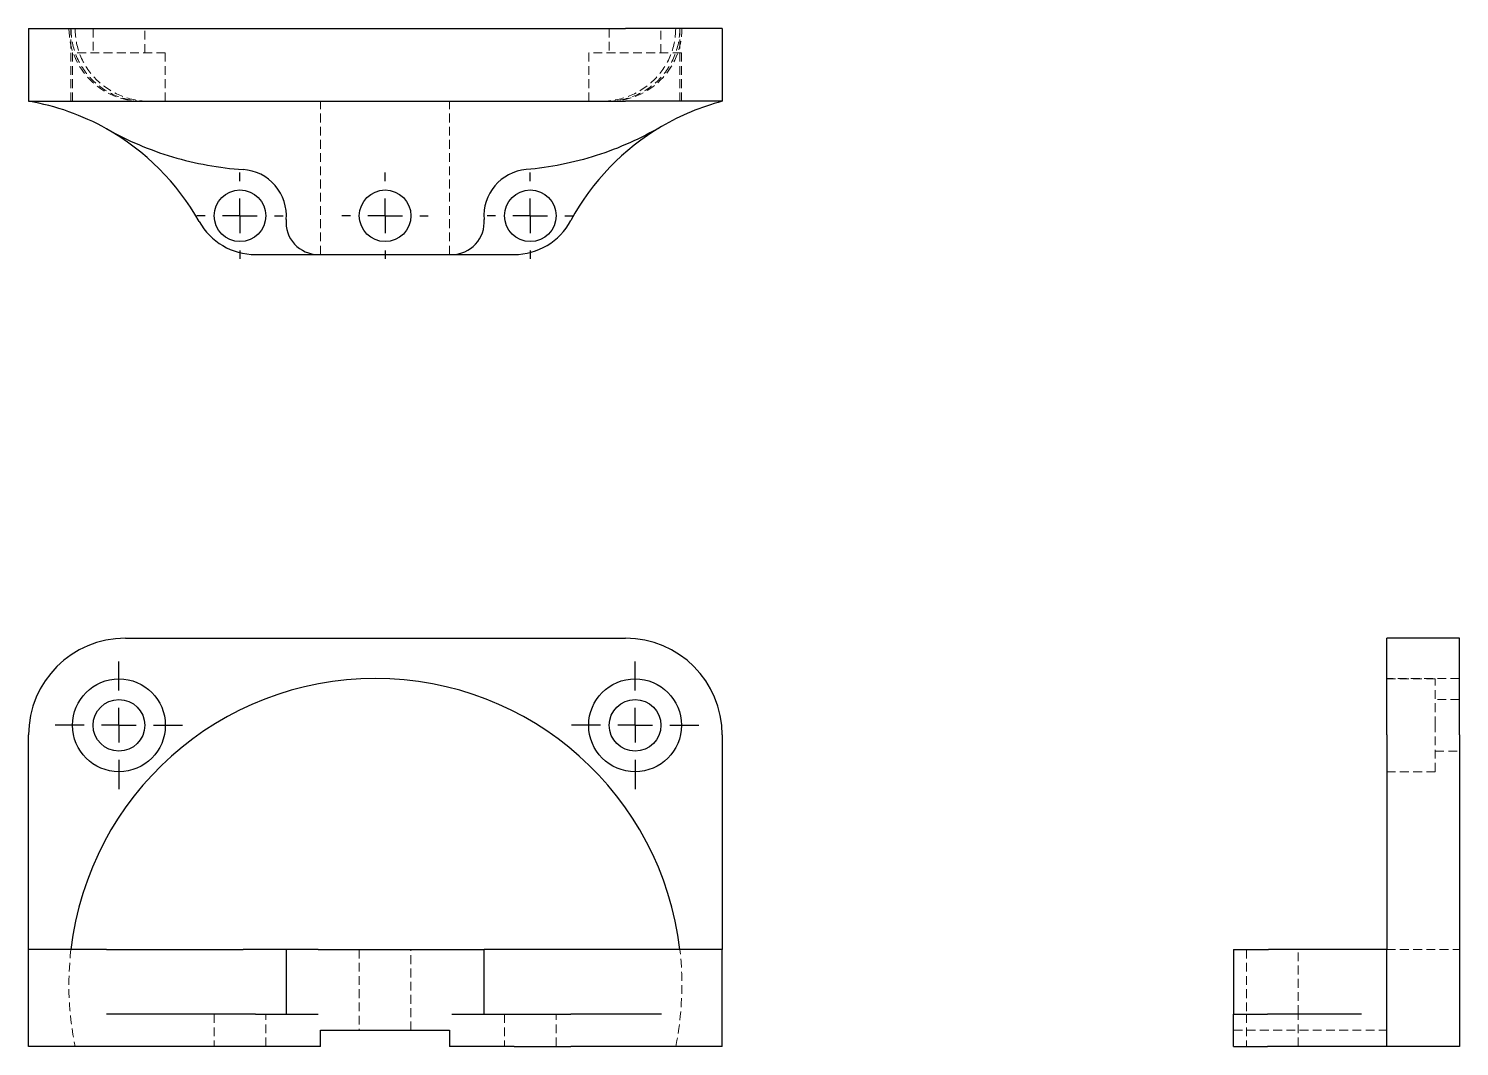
# Model space of a CAD drawing. Header units: millimetres. Extents: x 33 to 239, y 28 to 174.
import ezdxf

# ---------------------------------------------------------------- set-up
doc = ezdxf.new("R2010")
doc.units = ezdxf.units.MM
doc.linetypes.add('HIDDEN', pattern=[1.905, 1.27, -0.635])
doc.layers.add('10', color=7, linetype='Continuous')

# ---------------------------------------------------------------- blocks, each defined once
blk = doc.blocks.new('SW_CENTERMARKSYMBOL_0')
at = {"layer": '10', "color": 0}
for p, q in [((0, 5), (0, 9.19)), ((0, 0), (0, 2.5)), ((-5, 0), (-9.19, 0)), ((0, 0), (-2.5, 0)), ((0, 0), (0, -2.5)), ((0, 0), (2.5, 0)), ((5, 0), (9.19, 0)), ((0, -5), (0, -9.19))]:
    blk.add_line(p, q, dxfattribs=at)
blk = doc.blocks.new('SW_CENTERMARKSYMBOL_1')
at = {"layer": '10', "color": 0}
for p, q in [((0, 5), (0, 9.19)), ((0, 0), (0, 2.5)), ((-5, 0), (-9.19, 0)), ((0, 0), (-2.5, 0)), ((0, 0), (0, -2.5)), ((0, 0), (2.5, 0)), ((5, 0), (9.19, 0)), ((0, -5), (0, -9.19))]:
    blk.add_line(p, q, dxfattribs=at)
blk = doc.blocks.new('SW_CENTERMARKSYMBOL_2')
at = {"layer": '10', "color": 0}
for p, q in [((0, 5), (0, 6.22)), ((0, 0), (0, 2.5)), ((-5, 0), (-6.22, 0)), ((0, 0), (-2.5, 0)), ((0, 0), (0, -2.5)), ((0, 0), (2.5, 0)), ((5, 0), (6.22, 0)), ((0, -5), (0, -6.22))]:
    blk.add_line(p, q, dxfattribs=at)
blk = doc.blocks.new('SW_CENTERMARKSYMBOL_3')
at = {"layer": '10', "color": 0}
for p, q in [((0, 5), (0, 6.22)), ((0, 0), (0, 2.5)), ((-5, 0), (-6.22, 0)), ((0, 0), (-2.5, 0)), ((0, 0), (0, -2.5)), ((0, 0), (2.5, 0)), ((5, 0), (6.22, 0)), ((0, -5), (0, -6.22))]:
    blk.add_line(p, q, dxfattribs=at)
blk = doc.blocks.new('SW_CENTERMARKSYMBOL_4')
at = {"layer": '10', "color": 0}
for p, q in [((0, 5), (0, 6.22)), ((0, 0), (0, 2.5)), ((-5, 0), (-6.22, 0)), ((0, 0), (-2.5, 0)), ((0, 0), (0, -2.5)), ((0, 0), (2.5, 0)), ((5, 0), (6.22, 0)), ((0, -5), (0, -6.22))]:
    blk.add_line(p, q, dxfattribs=at)

msp = doc.modelspace()

# ---------------------------------------------------------------- linework, layer by layer
at = {"color": 7, "linetype": 'Continuous', "lineweight": 25}
for p, q in [((33, 174.28), (46.95, 174.28)), ((33, 174.28), (33, 163.81)), ((46.95, 174.28), (119.05, 174.28)), ((133, 174.28), (119.05, 174.28)), ((133, 174.28), (133, 163.81)), ((33, 163.81), (46.95, 163.81)), ((46.95, 163.81), (119.05, 163.81)), ((133, 163.81), (119.05, 163.81)), ((65.69, 141.72), (74.76, 141.72)), ((74.76, 141.72), (94.03, 141.72)), ((94.03, 141.72), (102.98, 141.72)), ((46.95, 86.42), (119.05, 86.42)), ((228.81, 72.47), (228.81, 86.42)), ((239.28, 86.42), (228.81, 86.42)), ((239.28, 72.47), (239.28, 86.42)), ((33, 41.53), (33, 72.47)), ((133, 72.47), (133, 41.53)), ((228.81, 72.47), (228.81, 41.53)), ((239.28, 72.47), (239.28, 27.58)), ((33, 27.58), (33, 41.53)), ((44.23, 41.53), (33, 41.53)), ((70.11, 41.53), (63.91, 41.53)), ((70.11, 41.53), (70.11, 32.23)), ((74.76, 41.53), (70.11, 41.53)), ((74.76, 41.53), (94.03, 41.53)), ((94.03, 41.53), (98.68, 41.53)), ((98.68, 32.23), (98.68, 41.53)), ((104.75, 41.53), (98.68, 41.53)), ((133, 41.53), (124.25, 41.53)), ((133, 27.58), (133, 41.53)), ((206.72, 41.53), (206.72, 32.23)), ((206.72, 41.53), (211.75, 41.53)), ((218.96, 41.53), (211.75, 41.53)), ((228.81, 41.53), (225.18, 41.53)), ((228.81, 27.58), (228.81, 41.53)), ((57.57, 32.23), (44.23, 32.23)), ((65.69, 32.23), (57.57, 32.23)), ((65.69, 32.23), (74.76, 32.23)), ((94.03, 32.23), (102.98, 32.23)), ((102.98, 32.23), (111.17, 32.23)), ((124.25, 32.23), (111.17, 32.23)), ((206.72, 27.58), (206.72, 32.23)), ((206.72, 32.23), (211.61, 32.23)), ((225.18, 32.23), (211.61, 32.23)), ((75.09, 29.91), (93.7, 29.91)), ((75.09, 27.58), (75.09, 29.91)), ((93.7, 29.91), (93.7, 27.58)), ((57.57, 27.58), (33, 27.58)), ((65.69, 27.58), (57.57, 27.58)), ((75.09, 27.58), (65.69, 27.58)), ((102.98, 27.58), (93.7, 27.58)), ((102.98, 27.58), (111.17, 27.58)), ((133, 27.58), (111.17, 27.58)), ((206.72, 27.58), (211.61, 27.58)), ((228.81, 27.58), (211.61, 27.58)), ((239.28, 27.58), (228.81, 27.58))]:
    msp.add_line(p, q, dxfattribs=at)
at = {"color": 7, "linetype": 'HIDDEN', "lineweight": 18}
for p, q in [((38.81, 174.28), (38.81, 174.26)), ((39.11, 163.81), (39.11, 174.26)), ((39.71, 174.28), (39.71, 174.26)), ((42.3, 174.28), (42.3, 170.79)), ((49.74, 170.79), (49.74, 174.28)), ((116.72, 174.28), (116.72, 170.79)), ((124.16, 170.79), (124.16, 174.28)), ((126.29, 174.28), (126.29, 174.26)), ((126.89, 163.81), (126.89, 174.26)), ((127.19, 174.26), (127.19, 174.28)), ((52.71, 170.79), (39.34, 170.79)), ((39.34, 170.79), (39.34, 163.81)), ((52.71, 163.81), (52.71, 170.79)), ((127.13, 170.79), (113.76, 170.79)), ((113.76, 170.79), (113.76, 163.81)), ((127.13, 163.81), (127.13, 170.79)), ((75.09, 141.72), (75.09, 163.81)), ((93.7, 141.72), (93.7, 163.81)), ((239.28, 80.6), (228.81, 80.6)), ((235.79, 80.55), (228.81, 80.55)), ((235.79, 73.86), (235.79, 80.55)), ((239.28, 77.58), (235.79, 77.58)), ((235.79, 67.17), (235.79, 73.86)), ((235.79, 70.14), (239.28, 70.14)), ((228.81, 67.17), (235.79, 67.17)), ((70.15, 32.23), (70.15, 41.53)), ((80.67, 41.53), (80.67, 29.91)), ((88.12, 29.91), (88.12, 41.53)), ((98.64, 41.53), (98.64, 32.23)), ((208.58, 41.53), (208.58, 32.23)), ((216.02, 32.23), (216.02, 41.53)), ((228.81, 41.53), (239.26, 41.53)), ((59.74, 32.23), (59.74, 27.58)), ((67.19, 27.58), (67.19, 32.23)), ((101.6, 32.23), (101.6, 27.58)), ((109.05, 27.58), (109.05, 32.23)), ((208.58, 32.23), (208.58, 27.58)), ((216.02, 27.58), (216.02, 32.23)), ((206.72, 29.91), (228.81, 29.91))]:
    msp.add_line(p, q, dxfattribs=at)
at = {"color": 7, "linetype": 'Continuous', "lineweight": 25}
for centre, radius in [((63.47, 147.3), 3.72), ((84.4, 147.3), 3.72), ((105.33, 147.3), 3.72), ((46.02, 73.86), 6.69), ((120.44, 73.86), 6.69), ((46.02, 73.86), 3.72), ((120.44, 73.86), 3.72)]:
    msp.add_circle(centre, radius, dxfattribs=at)
at = {"color": 7, "linetype": 'HIDDEN', "lineweight": 18}
for centre, radius, start, end in [((49.26, 174.26), 10.44, 180, 270), ((116.74, 174.26), 10.44, 270, 0), ((83, 36.42), 44.19, 173.3508, 191.537), ((83, 36.42), 44.19, 348.463, 6.6492)]:
    msp.add_arc(centre, radius, start, end, dxfattribs=at)
at = {"color": 7, "linetype": 'Continuous', "lineweight": 25}
for centre, radius, start, end in [((27.14, 129.43), 34.88, 60.6604, 80.327), ((141.89, 130.08), 34.88, 104.7675, 120.3809), ((27.14, 129.43), 34.88, 29.2602, 60.6604), ((141.89, 130.08), 34.88, 120.3809, 151.7108), ((63.47, 147.3), 6.69, 355.2935, 86.1671), ((105.33, 147.3), 6.69, 94.9598, 184.7065), ((65.69, 151.02), 9.3, 209.2602, 270), ((74.76, 146.37), 4.65, 175.2935, 270), ((94.03, 146.37), 4.65, 270, 4.7065), ((102.98, 151.02), 9.3, 270, 331.7108), ((46.95, 72.47), 13.95, 90, 180), ((119.05, 72.47), 13.95, 0, 90), ((83, 36.42), 44.19, 6.6492, 173.3508)]:
    msp.add_arc(centre, radius, start, end, dxfattribs=at)
at = {"color": 7, "linetype": 'HIDDEN', "lineweight": 18}
for points in [[(39.11, 174.26), (39.11, 172.88), (39.39, 171.51), (40.45, 168.98), (41.23, 167.82), (43.19, 165.89), (44.36, 165.12), (46.9, 164.08), (48.27, 163.81), (49.65, 163.81)], [(39.71, 174.26), (39.71, 172.87), (39.99, 171.49), (41.08, 168.94), (41.89, 167.78), (43.89, 165.86), (45.08, 165.1), (47.66, 164.07), (49.05, 163.81), (50.43, 163.81)], [(126.29, 174.26), (126.29, 172.87), (126.01, 171.49), (124.92, 168.94), (124.11, 167.78), (122.11, 165.86), (120.92, 165.1), (118.34, 164.07), (116.95, 163.81), (115.57, 163.81)], [(126.89, 174.26), (126.89, 172.88), (126.61, 171.51), (125.55, 168.98), (124.77, 167.82), (122.81, 165.89), (121.64, 165.12), (119.1, 164.08), (117.73, 163.81), (116.35, 163.81)]]:
    msp.add_open_spline(points, degree=3, knots=[0, 0, 0, 0, 0.25, 0.25, 0.5, 0.5, 0.75, 0.75, 1, 1, 1, 1], dxfattribs=at)
at = {"color": 7, "linetype": 'Continuous', "lineweight": 25}
for points in [[(44.23, 159.84), (47.23, 158.15), (50.43, 156.79), (57.06, 154.82), (60.48, 154.2), (63.91, 153.97)], [(124.25, 160.18), (121.29, 158.44), (118.13, 157.03), (111.56, 154.94), (108.17, 154.26), (104.75, 153.96)], [(44.23, 41.53), (47.23, 41.53), (50.43, 41.53), (57.06, 41.53), (60.48, 41.53), (63.91, 41.53)], [(124.25, 41.53), (121.29, 41.53), (118.13, 41.53), (111.56, 41.53), (108.17, 41.53), (104.75, 41.53)], [(225.18, 41.53), (223.44, 41.53), (222.03, 41.53), (219.94, 41.53), (219.26, 41.53), (218.96, 41.53)]]:
    msp.add_open_spline(points, degree=3, knots=[0, 0, 0, 0, 0.5, 0.5, 1, 1, 1, 1], dxfattribs=at)

# ---------------------------------------------------------------- block references
at = {"layer": '10'}
for name, p in [('SW_CENTERMARKSYMBOL_4', (63.47, 147.3)), ('SW_CENTERMARKSYMBOL_2', (84.4, 147.3)), ('SW_CENTERMARKSYMBOL_3', (105.33, 147.3)), ('SW_CENTERMARKSYMBOL_0', (46.02, 73.86)), ('SW_CENTERMARKSYMBOL_1', (120.44, 73.86))]:
    msp.add_blockref(name, p, dxfattribs=at)

doc.saveas('drawing.dxf')
